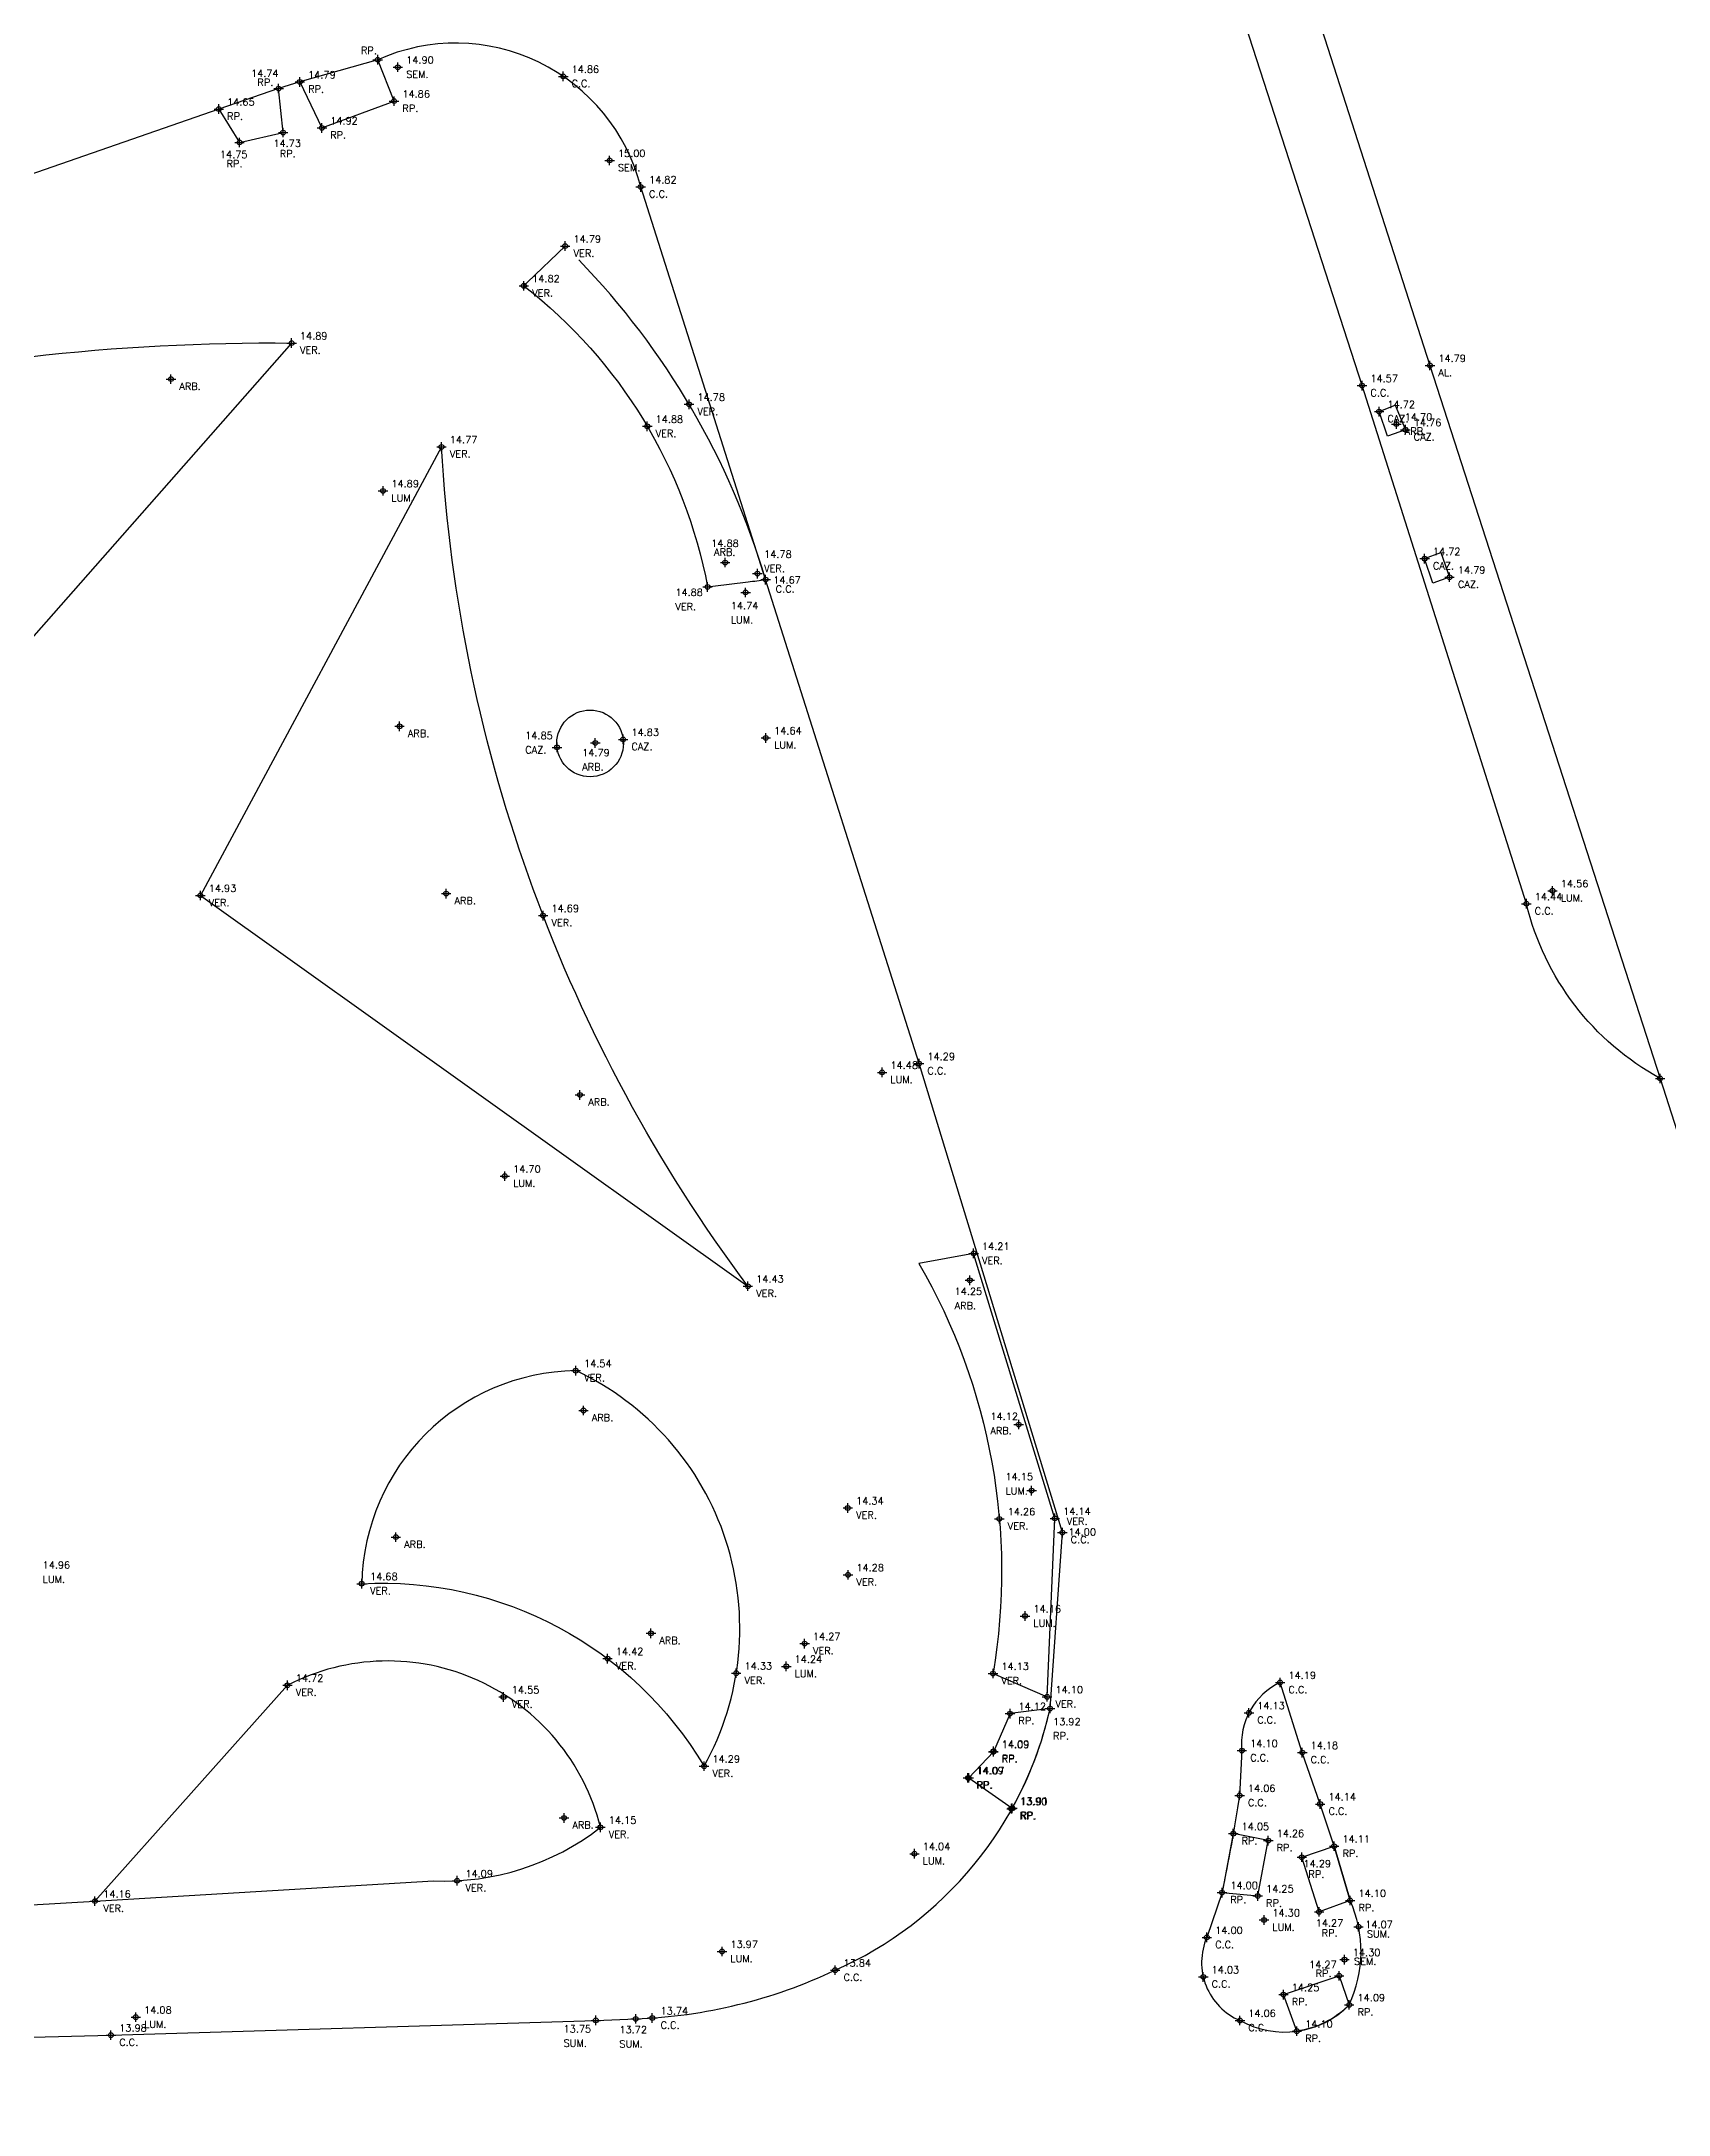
# Model space of a CAD drawing. Header units: metres. Extents: x 27389 to 27997, y 69801 to 70692.
# Drawn here: x 27589.7 to 27658, y 70217.7 to 70304.8 of the extents above; entities that cross this region are included whole.
import ezdxf

# ---------------------------------------------------------------- set-up
doc = ezdxf.new("R2010")
doc.units = ezdxf.units.M
for name, color, linetype in [('C.C.', 1, 'Continuous'), ('CAZ.', 3, 'Continuous'), ('L.E.', 130, 'Continuous'), ('PUNTOS', 7, 'Continuous'), ('RAMPAS', 5, 'Continuous'), ('VER.', 2, 'Continuous')]:
    doc.layers.add(name, color=color, linetype=linetype)
doc.styles.get("Standard").update_dxf_attribs({"font": 'simplex.shx'})
doc.linetypes.add('FENCELINE2', pattern='A,0.25,-0.1,[132,ltypeshp.shx,S=0.1,R=0,X=-0.1,Y=0],-0.1,1', length=1.45)

# ---------------------------------------------------------------- blocks, each defined once
blk = doc.blocks.new('*U5')
at = {"color": 0, "linetype": 'ByBlock', "lineweight": -2, "transparency": 16777216}
for p, q in [((-1, 0), (1, 0)), ((0, -1), (0, 1))]:
    blk.add_line(p, q, dxfattribs=at)
blk.add_circle((0, 0), 0.5, dxfattribs=at)

msp = doc.modelspace()

# ---------------------------------------------------------------- linework, layer by layer
at = {"layer": 'C.C.', "flags": 128}
for points in [[(27657.635, 70261.254, -0.211044), (27652.02, 70268.591), (27645.119, 70290.348), (27639.315, 70308.33, -0.079323), (27638.82, 70311.521, -0.21516), (27640.469, 70315.133, -0.026232), (27642.47, 70316.706, -0.131379), (27645.849, 70317.949, -0.009956)], [(27632.016, 70234.794), (27632.533, 70242.184), (27626.514, 70261.877), (27620.071, 70282.203), (27614.823, 70298.692, 0.46493), (27603.779, 70304.034), (27600.507, 70303.101), (27599.617, 70302.824), (27597.103, 70301.963), (27587.782, 70298.724), (27549.341, 70285.83), (27538.873, 70282.242)], [(27487.246, 70217.746), (27500.345, 70218.272), (27519.004, 70218.798), (27526.426, 70218.977), (27531.977, 70219.194), (27554.54, 70219.945), (27564.683, 70220.223), (27567.446, 70220.29), (27568.99, 70220.331), (27579.03, 70220.716), (27580.454, 70220.769), (27592.574, 70221.079), (27612.938, 70221.701), (27614.614, 70221.763, 0.101621), (27622.989, 70223.808, 0.238282), (27632.016, 70234.794)]]:
    msp.add_lwpolyline(points, format="xyb", dxfattribs=at)
msp.add_lwpolyline([(27657.635, 70261.254), (27661.63, 70248.807)], dxfattribs=at)
msp.add_lwpolyline([(27639.99, 70221.696, 0.337966), (27644.578, 70222.351, 0.217411), (27644.617, 70226.736), (27643.947, 70229.014), (27643.358, 70230.786), (27642.608, 70232.945), (27641.677, 70235.889, 0.317468), (27640.07, 70233.028), (27639.974, 70231.144, -0.012002), (27639.236, 70227.066), (27638.599, 70225.184, 0.417224)], format="xyb", close=True, dxfattribs=at)
at = {"layer": 'CAZ.'}
msp.add_lwpolyline([(27611.652, 70296.209), (27610.075, 70294.693), (27609.943, 70294.566), (27609.916, 70294.54, 0.181343), (27609.931, 70294.527, -0.182593), (27617.633, 70281.894), (27617.671, 70281.899), (27617.856, 70281.922), (27619.333, 70282.11, 0.007175), (27620.07, 70282.206, 0.120437), (27612.228, 70295.628)], format="xyb", dxfattribs=at)
at = {"layer": 'CAZ.', "flags": 128}
msp.add_lwpolyline([(27600.162, 70292.138), (27587.879, 70278.211, -0.278041), (27566.9, 70278.168), (27557.84, 70281.873, -0.124457), (27600.162, 70292.138, -5.524222)], format="xyb", dxfattribs=at)
for points in [[(27645.834, 70289.259), (27646.513, 70289.523), (27646.938, 70288.498), (27646.185, 70288.232)], [(27647.744, 70283.083), (27648.423, 70283.347), (27648.793, 70282.303), (27648.095, 70282.056)]]:
    msp.add_lwpolyline(points, close=True, dxfattribs=at)
for points in [[(27619.324, 70252.53, -0.146669), (27606.457, 70287.777), (27596.332, 70268.94)], [(27628.804, 70253.909), (27626.51, 70253.483, -0.174697), (27629.619, 70236.265), (27631.89, 70235.287), (27632.216, 70242.779)], [(27603.107, 70240.039, -0.278589), (27617.485, 70232.374, 0.434894), (27612.096, 70248.984, 0.403644)], [(27591.903, 70226.708), (27591.903, 70226.708), (27606.124, 70227.561, 0.177933), (27613.13, 70229.807, 0.483852), (27599.987, 70235.772)]]:
    msp.add_lwpolyline(points, format="xyb", close=True, dxfattribs=at)
at = {"layer": 'CAZ.'}
msp.add_circle((27612.696, 70275.326), 1.4, dxfattribs=at)
at = {"layer": 'L.E.', "linetype": 'FENCELINE2', "flags": 128}
msp.add_lwpolyline([(27647.29, 70315.069), (27644.73, 70314.355), (27642.529, 70308.102), (27647.971, 70291.194), (27657.635, 70261.254)], dxfattribs=at)
at = {"layer": 'RAMPAS', "flags": 128}
for points in [[(27600.507, 70303.101), (27601.435, 70301.17), (27604.466, 70302.296), (27603.779, 70304.034)], [(27597.103, 70301.963), (27597.976, 70300.56), (27599.805, 70300.976), (27599.617, 70302.824)]]:
    msp.add_lwpolyline(points, dxfattribs=at)
for points in [[(27632.016, 70234.794), (27630.335, 70234.583), (27629.635, 70232.977), (27628.597, 70231.883), (27630.427, 70230.605, 0.071408)], [(27642.379, 70221.246), (27641.817, 70222.782), (27644.158, 70223.572), (27644.578, 70222.351, -0.16548)]]:
    msp.add_lwpolyline(points, format="xyb", close=True, dxfattribs=at)
for points in [[(27639.236, 70227.067), (27640.737, 70226.924), (27641.181, 70229.249), (27639.708, 70229.541)], [(27644.617, 70226.736), (27643.315, 70226.259), (27642.589, 70228.551), (27643.947, 70229.014)]]:
    msp.add_lwpolyline(points, close=True, dxfattribs=at)
at = {"layer": 'VER.'}
msp.add_line((27581.454, 70226.1), (27591.903, 70226.708), dxfattribs=at)

# ---------------------------------------------------------------- block references
at = {"layer": 'PUNTOS', "color": 1, "xscale": 0.2, "yscale": 0.2, "zscale": 0.2}
for p in [(27595.097, 70290.623), (27604.695, 70276.042), (27606.654, 70269.018), (27612.271, 70260.562), (27612.421, 70247.312), (27604.541, 70241.993), (27615.252, 70237.954), (27611.603, 70230.201)]:
    msp.add_blockref('*U5', p, dxfattribs=at)
at = {"layer": 'VER.', "color": 1, "xscale": 0.2, "yscale": 0.2, "zscale": 0.2}
for p in [(27603.779, 70304.034, 14.701), (27604.624, 70303.721, 14.895), (27611.57, 70303.336, 14.86), (27599.617, 70302.824, 14.736), (27600.507, 70303.101, 14.788), (27597.103, 70301.963, 14.653), (27604.466, 70302.296, 14.857), (27599.805, 70300.976, 14.734), (27601.435, 70301.17, 14.922), (27597.976, 70300.56, 14.749), (27613.519, 70299.804, 15.004), (27614.823, 70298.692, 14.823), (27611.652, 70296.209, 14.789), (27609.915, 70294.539, 14.824), (27600.162, 70292.138, 14.893), (27647.971, 70291.194, 14.786), (27645.119, 70290.348, 14.569), (27616.854, 70289.565, 14.783), (27615.099, 70288.64, 14.882), (27645.834, 70289.259, 14.719), (27646.558, 70288.735, 14.699), (27646.938, 70288.498, 14.763), (27606.457, 70287.777, 14.768), (27604.001, 70285.928, 14.888), (27618.37, 70282.919, 14.88), (27619.725, 70282.456, 14.784), (27647.744, 70283.083, 14.715), (27617.631, 70281.894, 14.875), (27619.228, 70281.663, 14.744), (27620.071, 70282.203, 14.668), (27648.792, 70282.303, 14.788), (27614.085, 70275.493, 14.83), (27620.077, 70275.555, 14.645), (27611.308, 70275.159, 14.853), (27612.916, 70275.343, 14.792), (27596.332, 70268.94, 14.929), (27652.02, 70268.591, 14.442), (27653.115, 70269.135, 14.558), (27610.725, 70268.093, 14.693), (27626.514, 70261.877, 14.292), (27624.961, 70261.51, 14.482), (27657.635, 70261.254, 14.472), (27609.115, 70257.153, 14.699), (27628.804, 70253.909, 14.213), (27619.324, 70252.53, 14.43), (27628.646, 70252.778, 14.25), (27612.096, 70248.984, 14.545), (27630.698, 70246.721, 14.121), (27631.24, 70243.947, 14.153), (27623.52, 70243.217, 14.342), (27629.885, 70242.76, 14.262), (27632.216, 70242.779, 14.141), (27632.533, 70242.184, 14.004), (27603.107, 70240.039, 14.682), (27623.53, 70240.409, 14.281), (27630.965, 70238.681, 14.164), (27621.707, 70237.523, 14.272), (27613.431, 70236.891, 14.422), (27618.835, 70236.281, 14.327), (27620.936, 70236.567, 14.237), (27629.619, 70236.265, 14.129), (27599.987, 70235.772, 14.723), (27641.677, 70235.889, 14.19), (27609.06, 70235.28, 14.546), (27630.335, 70234.583, 14.116), (27631.89, 70235.287, 14.098), (27632.016, 70234.794, 13.917), (27640.366, 70234.614, 14.129), (27629.635, 70232.977, 14.093), (27629.639, 70232.998, 14.093), (27640.07, 70233.028, 14.1), (27642.608, 70232.945, 14.18), (27617.485, 70232.374, 14.287), (27628.566, 70231.884, 14.087), (27628.597, 70231.883, 14.073), (27639.974, 70231.144, 14.057), (27630.393, 70230.59, 13.899), (27630.427, 70230.605, 13.906), (27643.358, 70230.786, 14.14), (27613.13, 70229.807, 14.153), (27639.708, 70229.541, 14.047), (27626.319, 70228.7, 14.043), (27641.181, 70229.249, 14.265), (27642.589, 70228.551, 14.293), (27643.947, 70229.014, 14.112), (27607.112, 70227.565, 14.087), (27591.903, 70226.708, 14.157), (27639.236, 70227.066, 13.999), (27640.737, 70226.924, 14.254), (27644.617, 70226.736, 14.103), (27641.001, 70225.916, 14.303), (27643.315, 70226.259, 14.272), (27638.599, 70225.184, 14.001), (27644.97, 70225.631, 14.066), (27618.24, 70224.593, 13.969), (27644.381, 70224.25, 14.295), (27622.989, 70223.808, 13.836), (27638.449, 70223.524, 14.03), (27644.158, 70223.572, 14.268), (27641.817, 70222.782, 14.249), (27644.578, 70222.351, 14.094), (27593.618, 70221.834, 14.085), (27612.938, 70221.701, 13.746), (27614.614, 70221.763, 13.722), (27615.309, 70221.8, 13.739), (27639.99, 70221.696, 14.061), (27592.574, 70221.079, 13.983), (27642.379, 70221.246, 14.097)]:
    msp.add_blockref('*U5', p, dxfattribs=at)

# ---------------------------------------------------------------- texts
at = {"layer": 'PUNTOS', "color": 3, "char_height": 0.3, "attachment_point": 1}
for insert in [(27595.447, 70290.473), (27605.045, 70275.892), (27607.004, 70268.868), (27612.621, 70260.412), (27612.77, 70247.163), (27604.891, 70241.843), (27615.603, 70237.804), (27611.953, 70230.051)]:
    msp.add_mtext('ARB.', dxfattribs=dict(at, insert=insert))
at = {"layer": 'VER.', "color": 3, "char_height": 0.3, "attachment_point": 1}
for s, insert in [('RP.', (27603.076, 70304.572, 14.701)), ('SEM.', (27604.974, 70303.571, 14.895)), ('RP.', (27598.727, 70303.237, 14.736)), ('RP.', (27600.857, 70302.951, 14.788)), ('C.C.', (27611.92, 70303.186, 14.86)), ('RP.', (27597.453, 70301.813, 14.653)), ('RP.', (27604.816, 70302.146, 14.857)), ('RP.', (27601.785, 70301.02, 14.922)), ('RP.', (27599.666, 70300.24, 14.734)), ('RP.', (27597.432, 70299.817, 14.749)), ('SEM.', (27613.869, 70299.654, 15.004)), ('C.C.', (27615.173, 70298.542, 14.823)), ('VER.', (27612.002, 70296.059, 14.789)), ('VER.', (27610.265, 70294.389, 14.824)), ('VER.', (27600.512, 70291.988, 14.893)), ('AL.', (27648.321, 70291.044, 14.786)), ('C.C.', (27645.469, 70290.198, 14.569)), ('VER.', (27617.204, 70289.415, 14.783)), ('CAZ.', (27646.184, 70289.109, 14.719)), ('VER.', (27615.449, 70288.49, 14.882)), ('ARB.', (27646.908, 70288.585, 14.699)), ('CAZ.', (27647.287, 70288.348, 14.763)), ('VER.', (27606.807, 70287.627, 14.768)), ('LUM.', (27604.351, 70285.778, 14.888)), ('ARB.', (27617.901, 70283.507, 14.88)), ('VER.', (27620.006, 70282.82, 14.784)), ('CAZ.', (27648.094, 70282.933, 14.715)), ('C.C.', (27620.493, 70281.958, 14.668)), ('CAZ.', (27649.143, 70282.153, 14.788)), ('VER.', (27616.277, 70281.219, 14.875)), ('LUM.', (27618.609, 70280.662, 14.744)), ('CAZ.', (27609.972, 70275.205, 14.853)), ('CAZ.', (27614.435, 70275.343, 14.83)), ('LUM.', (27620.427, 70275.405, 14.645)), ('ARB.', (27612.365, 70274.489, 14.792)), ('VER.', (27596.682, 70268.79, 14.929)), ('LUM.', (27653.465, 70268.985, 14.558)), ('VER.', (27611.075, 70267.943, 14.693)), ('C.C.', (27652.37, 70268.441, 14.442)), ('C.C.', (27626.864, 70261.727, 14.292)), ('LUM.', (27625.311, 70261.36, 14.482)), ('LUM.', (27609.465, 70257.003, 14.699)), ('VER.', (27629.154, 70253.759, 14.213)), ('VER.', (27619.674, 70252.38, 14.43)), ('ARB.', (27628.006, 70251.863, 14.25)), ('VER.', (27612.446, 70248.834, 14.545)), ('ARB.', (27629.509, 70246.613, 14.121)), ('LUM.', (27630.144, 70244.079, 14.153)), ('VER.', (27623.87, 70243.067, 14.342)), ('VER.', (27630.235, 70242.61, 14.262)), ('VER.', (27632.717, 70242.808, 14.141)), ('C.C.', (27632.883, 70242.034, 14.004)), ('LUM.', (27589.706, 70240.372, 14.964)), ('VER.', (27623.88, 70240.259, 14.281)), ('VER.', (27603.457, 70239.889, 14.682)), ('LUM.', (27631.315, 70238.531, 14.164)), ('VER.', (27622.057, 70237.373, 14.272)), ('VER.', (27613.781, 70236.741, 14.422)), ('VER.', (27600.337, 70235.622, 14.723)), ('VER.', (27619.185, 70236.131, 14.327)), ('LUM.', (27621.286, 70236.417, 14.237)), ('VER.', (27629.969, 70236.115, 14.129)), ('C.C.', (27642.027, 70235.739, 14.19)), ('VER.', (27609.41, 70235.13, 14.546)), ('VER.', (27632.24, 70235.137, 14.098)), ('RP.', (27630.685, 70234.433, 14.116)), ('C.C.', (27640.716, 70234.464, 14.129)), ('RP.', (27632.141, 70233.797, 13.917)), ('VER.', (27617.835, 70232.224, 14.287)), ('RP.', (27629.985, 70232.827, 14.093)), ('RP.', (27629.989, 70232.848, 14.093)), ('C.C.', (27640.42, 70232.878, 14.1)), ('C.C.', (27642.958, 70232.795, 14.18)), ('RP.', (27628.916, 70231.734, 14.087)), ('RP.', (27628.947, 70231.733, 14.073)), ('RP.', (27630.743, 70230.44, 13.899)), ('RP.', (27630.777, 70230.455, 13.906)), ('C.C.', (27640.324, 70230.994, 14.057)), ('C.C.', (27643.708, 70230.636, 14.14)), ('VER.', (27613.48, 70229.657, 14.153)), ('RP.', (27640.058, 70229.391, 14.047)), ('RP.', (27641.531, 70229.099, 14.265)), ('RP.', (27644.297, 70228.864, 14.112)), ('LUM.', (27626.669, 70228.55, 14.043)), ('RP.', (27642.864, 70227.989, 14.293)), ('VER.', (27607.462, 70227.415, 14.087)), ('RP.', (27639.586, 70226.916, 13.999)), ('VER.', (27592.253, 70226.558, 14.157)), ('RP.', (27641.087, 70226.774, 14.254)), ('RP.', (27644.967, 70226.586, 14.103)), ('LUM.', (27641.351, 70225.766, 14.303)), ('RP.', (27643.424, 70225.517, 14.272)), ('SUM.', (27645.32, 70225.481, 14.066)), ('LUM.', (27618.59, 70224.443, 13.969)), ('C.C.', (27638.949, 70225.034, 14.001)), ('SEM.', (27644.781, 70224.33, 14.295)), ('C.C.', (27623.339, 70223.658, 13.836)), ('RP.', (27643.17, 70223.828, 14.268)), ('C.C.', (27638.799, 70223.374, 14.03)), ('RP.', (27642.167, 70222.632, 14.249)), ('LUM.', (27593.968, 70221.684, 14.085)), ('RP.', (27644.928, 70222.201, 14.094)), ('C.C.', (27592.924, 70220.929, 13.983)), ('SUM.', (27611.586, 70220.894, 13.746)), ('SUM.', (27613.929, 70220.859, 13.722)), ('C.C.', (27615.659, 70221.65, 13.739)), ('C.C.', (27640.34, 70221.546, 14.061)), ('RP.', (27642.729, 70221.096, 14.097))]:
    msp.add_mtext(s, dxfattribs=dict(at, insert=insert))
at = {"layer": 'VER.', "color": 1, "char_height": 0.3, "attachment_point": 7}
for s, insert in [('14.74', (27598.456, 70303.312, 14.736)), ('14.79', (27600.857, 70303.251, 14.788)), ('14.90', (27604.974, 70303.871, 14.895)), ('14.86', (27611.92, 70303.486, 14.86)), ('14.86', (27604.816, 70302.446, 14.857)), ('14.65', (27597.453, 70302.113, 14.653)), ('14.92', (27601.785, 70301.32, 14.922)), ('14.75', (27597.153, 70299.906, 14.749)), ('14.73', (27599.396, 70300.375, 14.734)), ('15.00', (27613.869, 70299.954, 15.004)), ('14.82', (27615.173, 70298.842, 14.823)), ('14.79', (27612.002, 70296.359, 14.789)), ('14.82', (27610.265, 70294.689, 14.824)), ('14.89', (27600.512, 70292.288, 14.893)), ('14.79', (27648.321, 70291.344, 14.786)), ('14.57', (27645.469, 70290.498, 14.569)), ('14.78', (27617.204, 70289.715, 14.783)), ('14.72', (27646.184, 70289.409, 14.719)), ('14.88', (27615.449, 70288.79, 14.882)), ('14.70', (27646.908, 70288.885, 14.699)), ('14.76', (27647.287, 70288.648, 14.763)), ('14.77', (27606.807, 70287.927, 14.768)), ('14.89', (27604.351, 70286.078, 14.888)), ('14.88', (27617.783, 70283.578, 14.88)), ('14.72', (27648.094, 70283.233, 14.715)), ('14.78', (27620.006, 70283.12, 14.784)), ('14.79', (27649.143, 70282.453, 14.788)), ('14.88', (27616.277, 70281.519, 14.875)), ('14.67', (27620.389, 70282.036, 14.668)), ('14.74', (27618.609, 70280.962, 14.744)), ('14.85', (27609.972, 70275.505, 14.853)), ('14.83', (27614.435, 70275.643, 14.83)), ('14.64', (27620.427, 70275.705, 14.645)), ('14.79', (27612.365, 70274.789, 14.792)), ('14.56', (27653.465, 70269.285, 14.558)), ('14.93', (27596.682, 70269.09, 14.929)), ('14.44', (27652.37, 70268.741, 14.442)), ('14.69', (27611.075, 70268.243, 14.693)), ('14.48', (27625.311, 70261.66, 14.482)), ('14.29', (27626.864, 70262.027, 14.292)), ('14.70', (27609.465, 70257.303, 14.699)), ('14.21', (27629.154, 70254.059, 14.213)), ('14.43', (27619.674, 70252.68, 14.43)), ('14.25', (27628.006, 70252.163, 14.25)), ('14.54', (27612.446, 70249.134, 14.545)), ('14.12', (27629.509, 70246.913, 14.121)), ('14.15', (27630.144, 70244.379, 14.153)), ('14.34', (27623.87, 70243.367, 14.342)), ('14.26', (27630.235, 70242.91, 14.262)), ('14.14', (27632.566, 70242.929, 14.141)), ('14.00', (27632.787, 70242.059, 14.004)), ('14.96', (27589.706, 70240.672, 14.964)), ('14.28', (27623.88, 70240.559, 14.281)), ('14.68', (27603.457, 70240.189, 14.682)), ('14.16', (27631.315, 70238.831, 14.164)), ('14.42', (27613.781, 70237.041, 14.422)), ('14.27', (27622.057, 70237.673, 14.272)), ('14.33', (27619.185, 70236.431, 14.327)), ('14.24', (27621.286, 70236.717, 14.237)), ('14.13', (27629.969, 70236.415, 14.129)), ('14.72', (27600.337, 70235.922, 14.723)), ('14.55', (27609.41, 70235.43, 14.546)), ('14.10', (27632.24, 70235.437, 14.098)), ('14.19', (27642.027, 70236.039, 14.19)), ('14.12', (27630.685, 70234.733, 14.116)), ('14.13', (27640.716, 70234.764, 14.129)), ('13.92', (27632.141, 70234.097, 13.917)), ('14.09', (27629.985, 70233.127, 14.093)), ('14.09', (27629.989, 70233.148, 14.093)), ('14.10', (27640.42, 70233.178, 14.1)), ('14.18', (27642.958, 70233.095, 14.18)), ('14.29', (27617.835, 70232.524, 14.287)), ('14.09', (27628.916, 70232.034, 14.087)), ('14.07', (27628.947, 70232.033, 14.073)), ('14.06', (27640.324, 70231.294, 14.057)), ('13.90', (27630.743, 70230.74, 13.899)), ('13.91', (27630.777, 70230.755, 13.906)), ('14.14', (27643.708, 70230.936, 14.14)), ('14.15', (27613.48, 70229.957, 14.153)), ('14.05', (27640.058, 70229.691, 14.047)), ('14.26', (27641.531, 70229.399, 14.265)), ('14.04', (27626.669, 70228.85, 14.043)), ('14.11', (27644.297, 70229.164, 14.112)), ('14.09', (27607.462, 70227.715, 14.087)), ('14.29', (27642.658, 70228.127, 14.293)), ('14.16', (27592.253, 70226.858, 14.157)), ('14.00', (27639.586, 70227.216, 13.999)), ('14.25', (27641.087, 70227.074, 14.254)), ('14.10', (27644.967, 70226.886, 14.103)), ('14.30', (27641.351, 70226.066, 14.303)), ('14.00', (27638.949, 70225.334, 14.001)), ('14.27', (27643.171, 70225.638, 14.272)), ('14.07', (27645.252, 70225.577, 14.066)), ('13.97', (27618.59, 70224.743, 13.969)), ('14.30', (27644.731, 70224.4, 14.295)), ('13.84', (27623.339, 70223.958, 13.836)), ('14.03', (27638.799, 70223.674, 14.03)), ('14.27', (27642.894, 70223.894, 14.268)), ('14.25', (27642.167, 70222.932, 14.249)), ('14.09', (27644.928, 70222.501, 14.094)), ('14.08', (27593.968, 70221.984, 14.085)), ('13.74', (27615.659, 70221.95, 13.739)), ('14.06', (27640.34, 70221.846, 14.061)), ('14.10', (27642.729, 70221.396, 14.097)), ('13.98', (27592.924, 70221.229, 13.983)), ('13.75', (27611.586, 70221.194, 13.746)), ('13.72', (27613.929, 70221.159, 13.722))]:
    msp.add_mtext(s, dxfattribs=dict(at, insert=insert))

doc.saveas('drawing.dxf')
